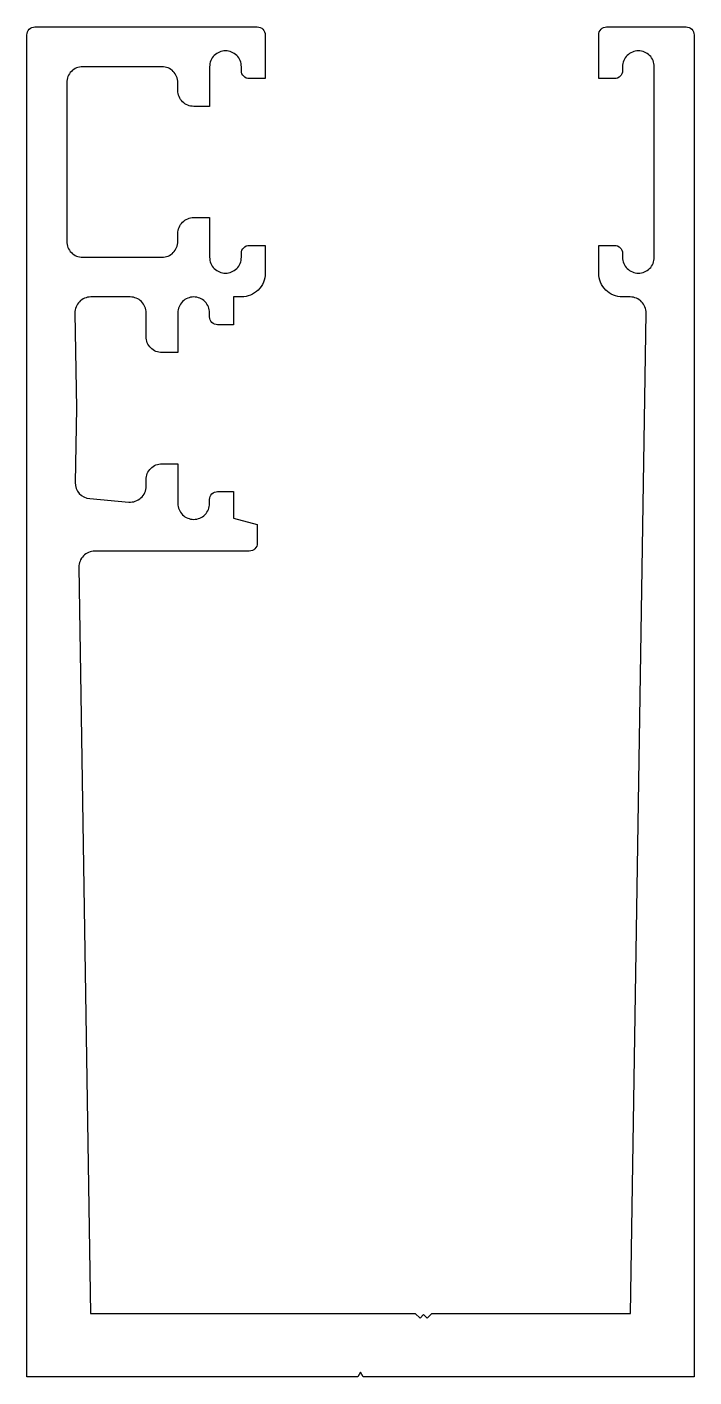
# Model space of a CAD drawing. Extents: x 422.9 to 464.9, y 637.2 to 722.2.
import ezdxf

# ---------------------------------------------------------------- set-up
doc = ezdxf.new("R2010")
doc.units = 0
doc.layers.get('0').update_dxf_attribs({"linetype": 'CONTINUOUS'})

msp = doc.modelspace()

# ---------------------------------------------------------------- linework, layer by layer
msp.add_lwpolyline([(434.41, 710.196), (434.41, 707.696, 0.414214), (435.41, 706.696, 0.414214), (436.41, 707.696), (436.41, 707.946, -0.414214), (436.91, 708.446), (437.91, 708.446), (437.91, 706.696, -0.414214), (436.41, 705.196), (435.91, 705.196), (435.91, 703.446), (434.91, 703.446, -0.414214), (434.41, 703.946), (434.41, 704.196, 0.414214), (433.41, 705.196, 0.414214), (432.41, 704.196), (432.41, 701.696), (431.41, 701.696, -0.414214), (430.41, 702.696), (430.41, 704.196, 0.414214), (429.41, 705.196), (426.926, 705.196, 0.418797), (425.926, 704.18), (426.019, 698.196), (425.946, 693.514, 0.393382), (426.859, 692.502), (429.323, 692.287, 0.440011), (430.41, 693.283), (430.41, 693.696, -0.414214), (431.41, 694.696), (432.41, 694.696), (432.41, 692.196, 0.414214), (433.41, 691.196, 0.414214), (434.41, 692.196), (434.41, 692.446, -0.414214), (434.91, 692.946), (435.91, 692.946), (435.91, 691.266), (437.41, 690.864), (437.41, 689.696, -0.414214), (436.91, 689.196), (427.176, 689.196, 0.418797), (426.176, 688.18), (426.91, 641.196), (447.36, 641.196), (447.66, 640.896), (447.885, 641.121), (448.11, 640.896), (448.41, 641.196), (460.91, 641.196), (461.894, 704.18, 0.418797), (460.894, 705.196), (460.41, 705.196, -0.414214), (458.91, 706.696), (458.91, 708.446), (459.91, 708.446, -0.414214), (460.41, 707.946), (460.41, 707.696, 0.414214), (461.41, 706.696, 0.414214), (462.41, 707.696), (462.41, 719.696, 0.414214), (461.41, 720.696, 0.414214), (460.41, 719.696), (460.41, 719.446, -0.414214), (459.91, 718.946), (458.91, 718.946), (458.91, 721.696, -0.414214), (459.41, 722.196), (464.41, 722.196, -0.414214), (464.91, 721.696), (464.91, 705.196), (464.91, 637.196), (444.083, 637.196), (443.91, 637.496), (443.737, 637.196), (422.91, 637.196), (422.91, 705.196), (422.91, 721.696, -0.414214), (423.41, 722.196), (437.41, 722.196, -0.414214), (437.91, 721.696), (437.91, 718.946), (436.91, 718.946, -0.414214), (436.41, 719.446), (436.41, 719.696, 0.414214), (435.41, 720.696, 0.414214), (434.41, 719.696), (434.41, 717.196), (433.41, 717.196, -0.414214), (432.41, 718.196), (432.41, 718.696, 0.414214), (431.41, 719.696), (426.41, 719.696, 0.414214), (425.41, 718.696), (425.41, 708.696, 0.414214), (426.41, 707.696), (431.41, 707.696, 0.414214), (432.41, 708.696), (432.41, 709.196, -0.414214), (433.41, 710.196)], format="xyb", close=True)

doc.saveas('drawing.dxf')
